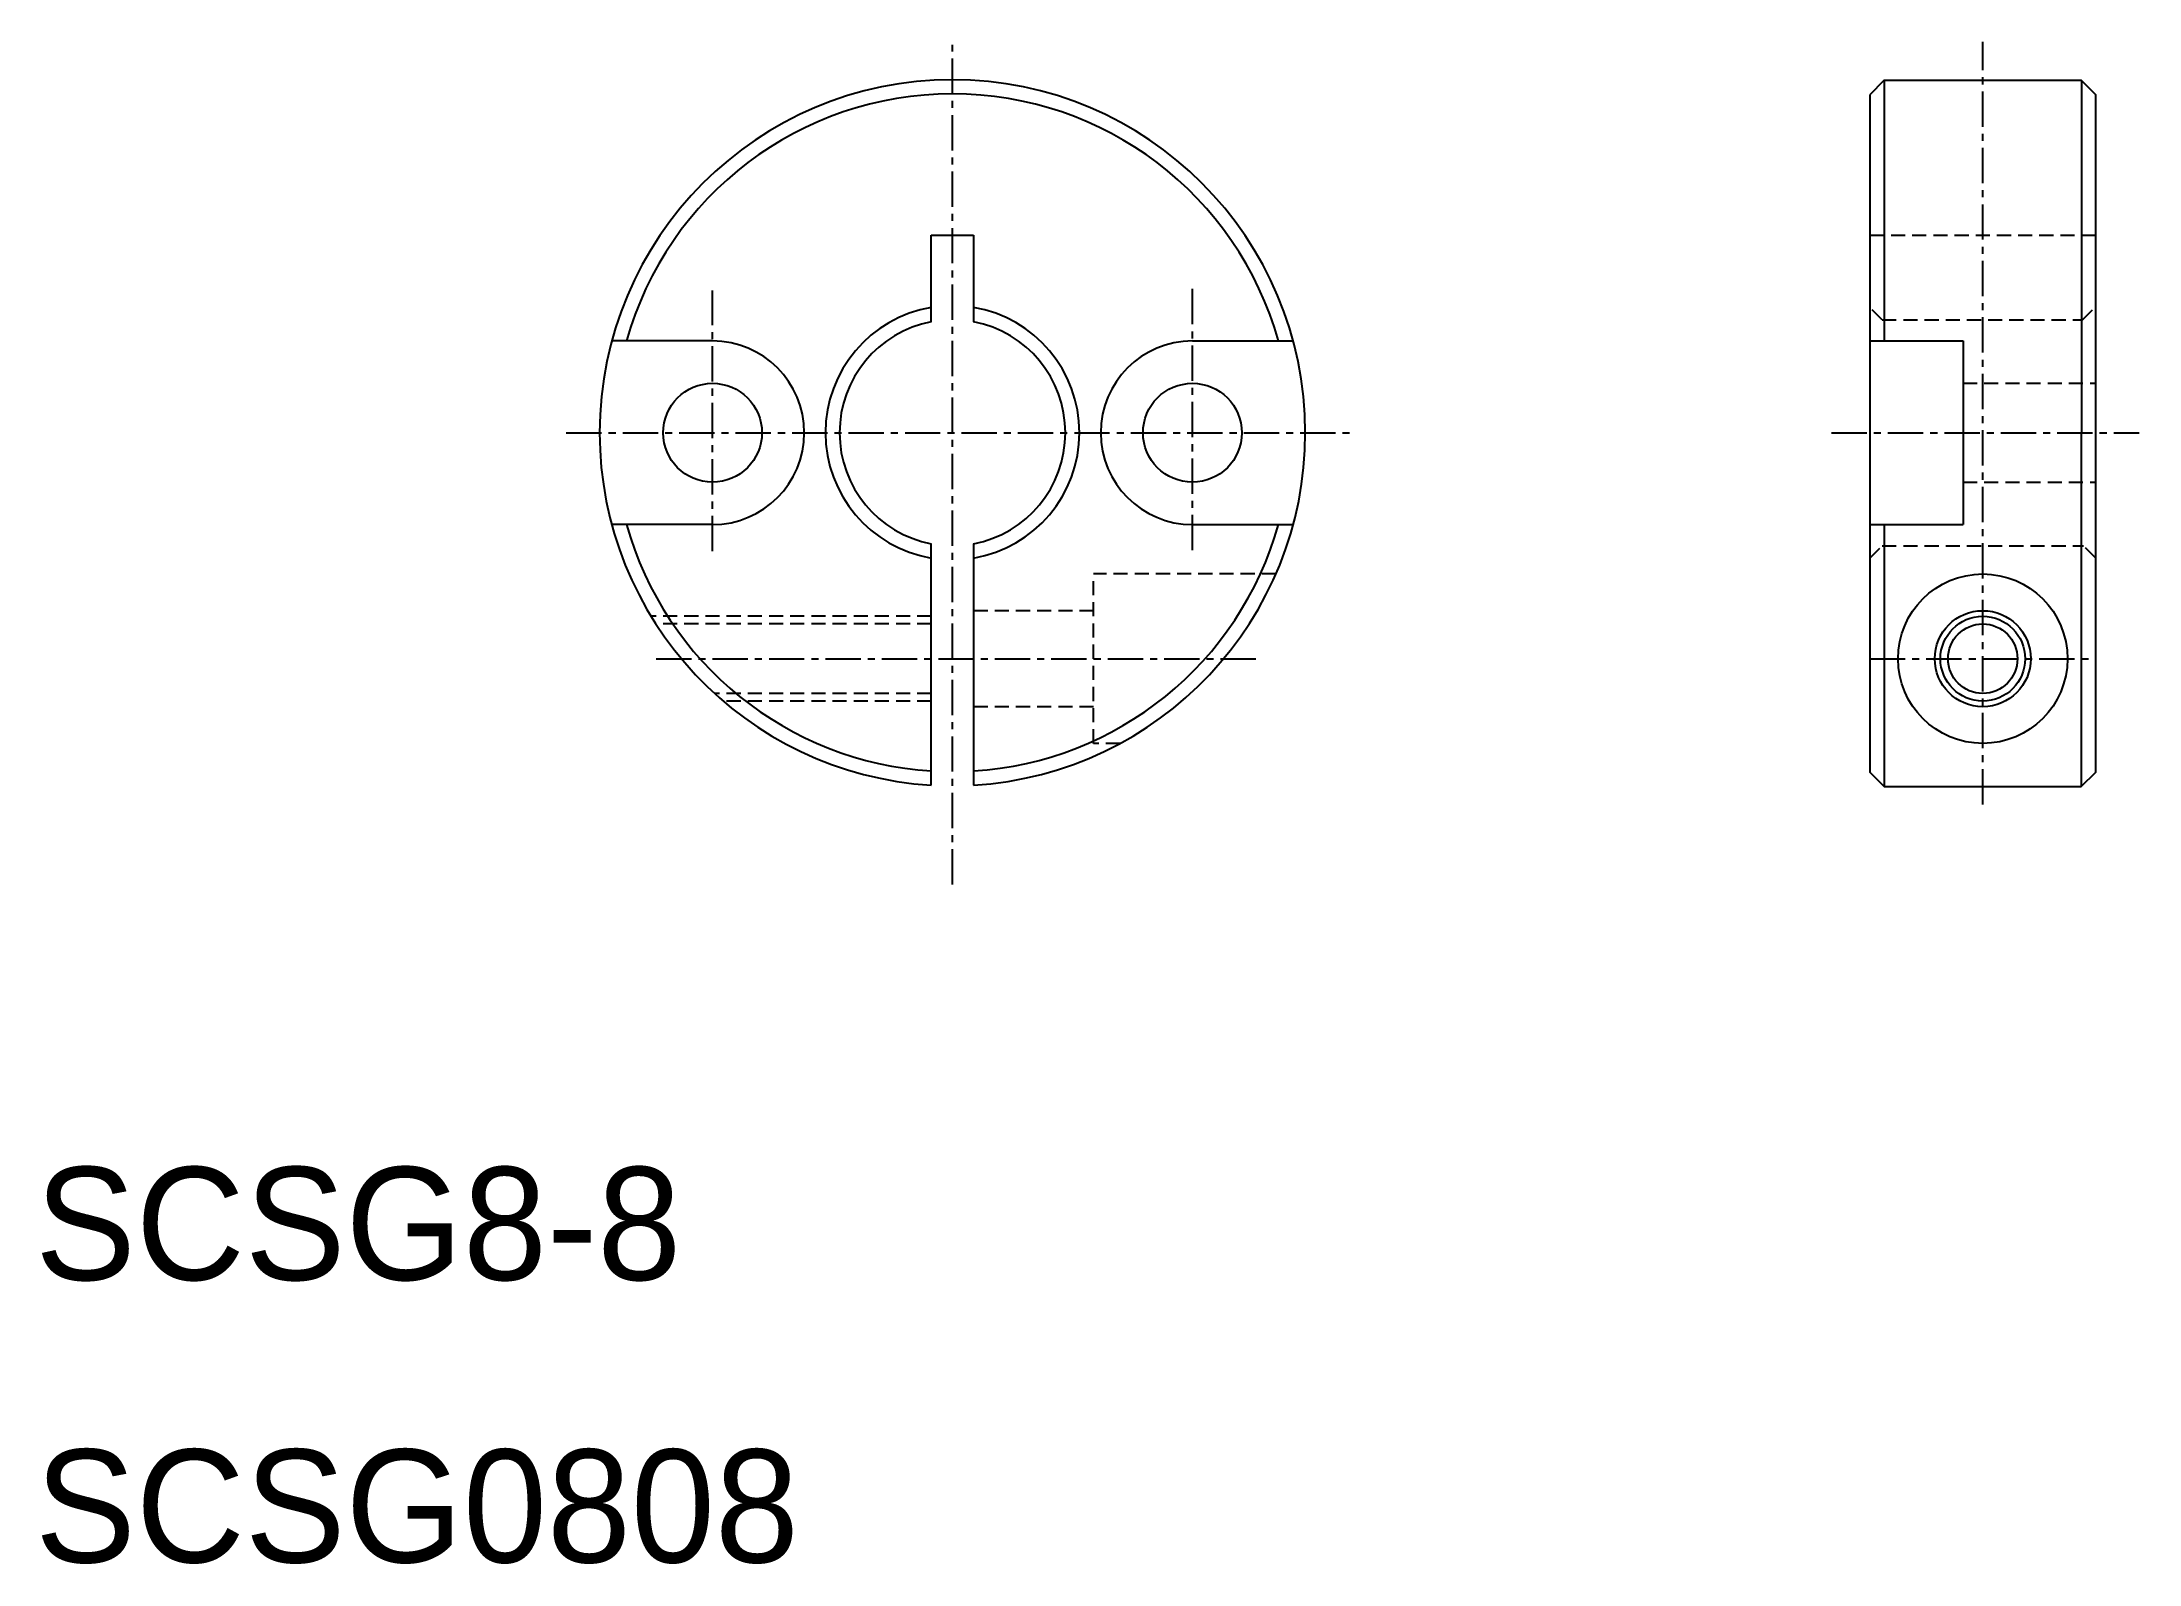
# Model space of a CAD drawing. Extents: x 10.2 to 84.5, y 9.9 to 63.8.
import ezdxf

# ---------------------------------------------------------------- set-up
doc = ezdxf.new("R2010")
doc.units = 0
doc.linetypes.add('CENTER', pattern=[2, 1.25, -0.25, 0.25, -0.25])
doc.linetypes.add('DASHED', pattern=[0.75, 0.5, -0.25])
doc.layers.get('0').update_dxf_attribs({"linetype": 'CONTINUOUS'})
doc.layers.add('CENTER', color=1, linetype='CENTER')

msp = doc.modelspace()

# ---------------------------------------------------------------- linework, layer by layer
at = {"color": 7, "linetype": 'CONTINUOUS'}
for p, q in [((42.5, 62.5), (42.5, 62.5)), ((75.511, 62.459), (75.511, 53.25)), ((82.5, 62.471), (82.489, 37.471)), ((41.75, 57), (43.25, 57)), ((41.75, 53.929), (41.75, 57)), ((41.75, 54.437), (41.75, 57)), ((41.75, 57), (43.25, 57)), ((43.25, 57), (43.25, 53.929)), ((43.25, 57), (43.25, 54.437)), ((43.25, 54.437), (43.25, 54.437)), ((34, 53.25), (30.43, 53.25)), ((51, 53.25), (54.57, 53.25)), ((75, 53.25), (75, 48.25)), ((75, 53.25), (78.3, 53.25)), ((78.3, 53.25), (78.3, 46.75)), ((30, 50), (30, 50)), ((55, 50), (55, 50)), ((34, 46.75), (30.43, 46.75)), ((41.75, 38.024), (41.75, 46.071)), ((43.25, 46.071), (43.25, 38.024)), ((51, 46.75), (54.57, 46.75)), ((75, 46.75), (78.3, 46.75)), ((75.511, 46.75), (75.511, 37.471)), ((41.75, 37.523), (41.75, 45.563)), ((41.75, 45.563), (41.75, 45.563)), ((43.25, 45.563), (43.25, 37.523)), ((43.25, 37.523), (43.25, 37.523))]:
    msp.add_line(p, q, dxfattribs=at)
at = {"color": 3, "linetype": 'DASHED'}
for p, q in [((75, 57), (83, 57)), ((75.437, 54), (75, 54.437)), ((82.538, 54), (83.004, 54.466)), ((75.437, 54), (82.538, 54)), ((78.3, 51.75), (83, 51.75)), ((78.3, 48.25), (83, 48.25)), ((75, 45.563), (75.437, 46)), ((75.437, 46), (82.567, 46)), ((82.993, 45.574), (82.567, 46)), ((47.5, 39), (47.5, 45)), ((53.956, 45), (47.5, 45)), ((41.75, 43.5), (31.823, 43.5)), ((41.75, 43.23), (31.992, 43.23)), ((47.5, 43.7), (43.25, 43.7)), ((41.75, 40.771), (34.07, 40.771)), ((41.75, 40.5), (34.376, 40.5)), ((47.5, 40.3), (43.25, 40.3)), ((48.437, 39), (47.5, 39))]:
    msp.add_line(p, q, dxfattribs=at)
at = {"color": 7, "linetype": 'CONTINUOUS'}
msp.add_lwpolyline([(75, 61.971), (75, 37.982), (75.511, 37.471), (82.489, 37.471), (83, 37.982), (83, 61.971), (82.5, 62.471), (75.5, 62.471)], close=True, dxfattribs=at)
for centre, radius in [((34, 50), 1.75), ((51, 50), 1.75), ((51, 50), 1.75), ((51, 50), 1.75), ((79, 42), 3), ((79, 42), 1.7), ((79, 42), 1.23)]:
    msp.add_circle(centre, radius, dxfattribs=at)
at = {"color": 3, "linetype": 'CONTINUOUS'}
msp.add_circle((79, 42), 1.5, dxfattribs=at)
at = {"color": 7, "linetype": 'CONTINUOUS'}
for centre, radius, start, end in [((42.5, 50), 12.5, 90, 180), ((42.5, 50), 12.5, 360, 90), ((42.5, 50), 12, 90, 164.28613), ((42.5, 50), 12, 15.71386, 90), ((42.5, 50), 4.5, 99.59988, 260.40012), ((42.5, 50), 4.5, 279.58825, 80.41175), ((42.5, 50), 4, 100.81349, 259.18651), ((42.5, 50), 4, 280.80036, 79.19964), ((34, 50), 3.25, 270, 90), ((51, 50), 3.25, 90, 270), ((42.5, 50), 12.5, 180, 266.5606), ((42.5, 50), 12.5, 273.4394, 0), ((42.501, 50), 12, 195.71397, 266.41705), ((42.5, 50), 12, 273.58295, 344.28603)]:
    msp.add_arc(centre, radius, start, end, dxfattribs=at)
at = {"layer": 'CENTER', "color": 1, "linetype": 'CENTER'}
for p, q in [((42.5, 34), (42.5, 63.738)), ((79, 36.837), (79, 63.837)), ((34, 45.812), (34, 55.042)), ((51, 45.841), (51, 55.143)), ((28.818, 50), (56.56, 50)), ((73.64, 50), (84.536, 50)), ((32, 42), (53.405, 42)), ((75, 42), (83, 42))]:
    msp.add_line(p, q, dxfattribs=at)

# ---------------------------------------------------------------- texts
at = {"color": 7, "linetype": 'CONTINUOUS'}
for s, p in [('SCSG8-8', (10, 20)), ('SCSG0808', (10, 10))]:
    msp.add_text(s, height=4, dxfattribs=at).set_placement(p)

doc.saveas('drawing.dxf')
